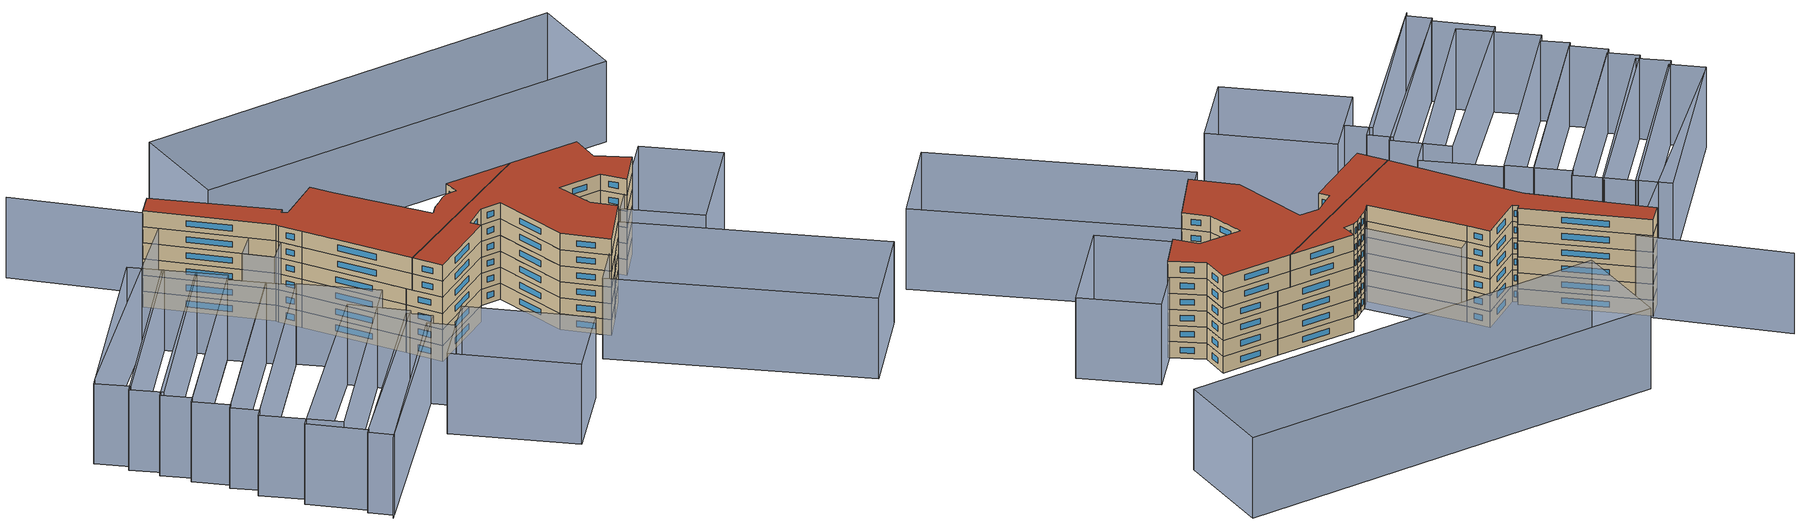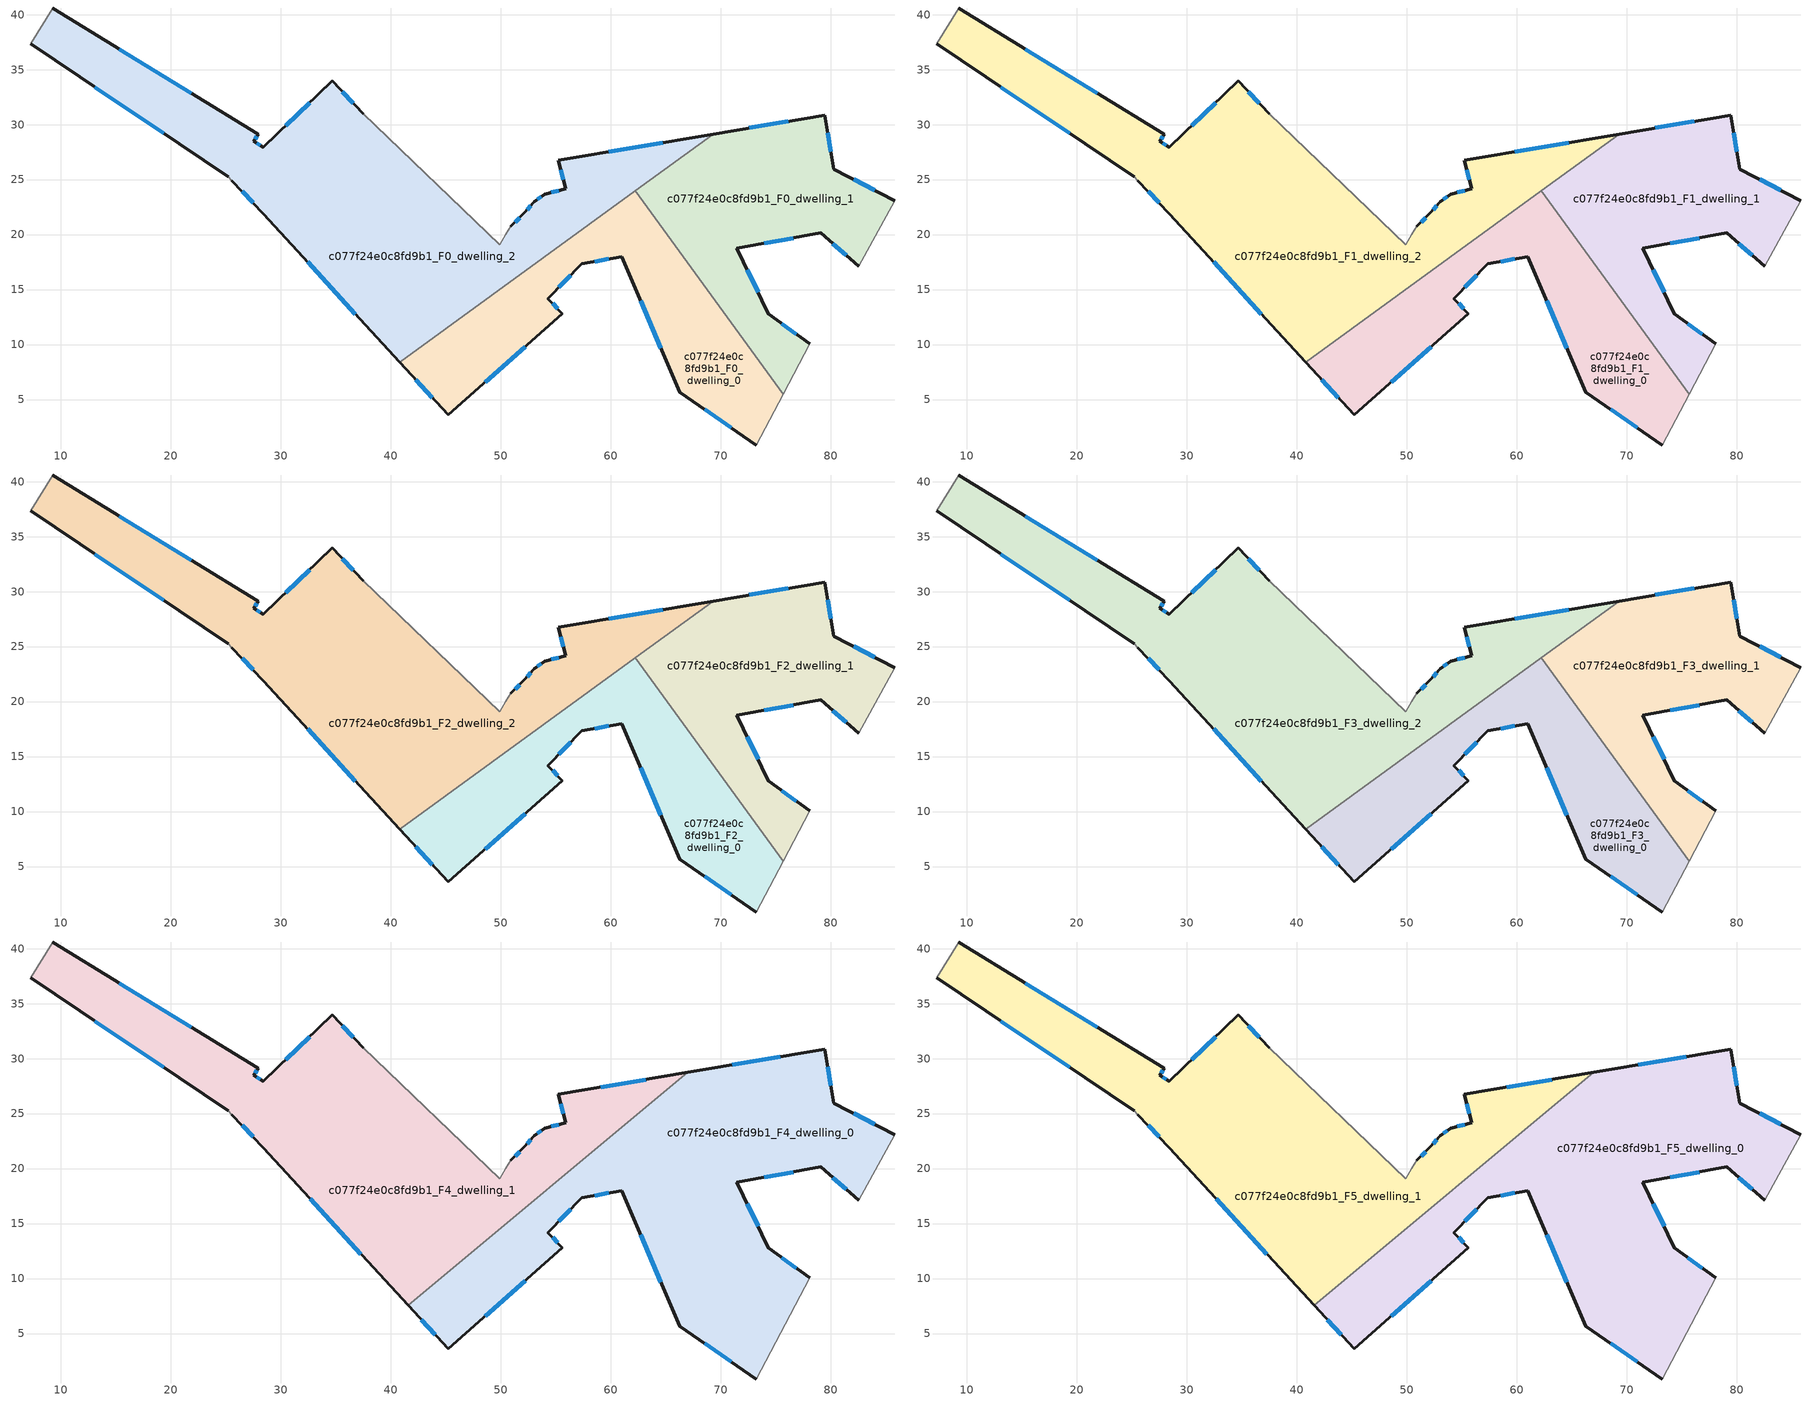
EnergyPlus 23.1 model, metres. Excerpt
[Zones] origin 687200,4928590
c077f24e0c8fd9b1_F0_dwelling_0
 floor ground (EU_floor_Construction): 62.22,23.96 75.69,5.48 73.26,0.86 66.28,5.65 61.02,17.99 57.35,17.33 54.29,14.18 55.61,12.79 45.22,3.59 40.83,8.37 z0
 wall outside (EU_wall_Construction): 40.83,8.37 45.22,3.59 55.61,12.79 54.29,14.18 57.35,17.33 61.02,17.99 66.28,5.65 73.26,0.86 z0:3
 wall to c077f24e0c8fd9b1_F0_dwelling_1 (EU_wall_Construction): 75.69,5.48 62.22,23.96 z0:3
 wall adiabatic (EU_wall_Construction): 73.26,0.86 75.69,5.48 z0:3
 wall to c077f24e0c8fd9b1_F0_dwelling_2 (EU_wall_Construction): 62.22,23.96 40.83,8.37 z0:3
 window (EU_Window_Construction): 48.6,6.59 52.23,9.8 / 42.26,6.82 43.79,5.15 / 68.55,4.1 70.99,2.42 / 62.73,13.98 64.57,9.67 / 58.54,17.55 59.83,17.78 / 55.29,15.21 56.35,16.31 / 55.18,13.25 54.72,13.73 z0.98:2.02
c077f24e0c8fd9b1_F0_dwelling_1
 floor ground (EU_floor_Construction): 79.46,30.85 80.29,25.95 85.84,23.08 82.55,17.11 79.09,20.14 71.49,18.74 74.33,12.8 78.11,10.06 75.69,5.48 62.22,23.96 69.31,29.13 z0
 wall outside (EU_wall_Construction): 85.84,23.08 80.29,25.95 79.46,30.85 69.31,29.13 / 78.11,10.06 74.33,12.8 71.49,18.74 79.09,20.14 82.55,17.11 z0:3
 wall adiabatic (EU_wall_Construction): 82.55,17.11 85.84,23.08 / 75.69,5.48 78.11,10.06 z0:3
 wall to c077f24e0c8fd9b1_F0_dwelling_2 (EU_wall_Construction): 69.31,29.13 62.22,23.96 z0:3
 window (EU_Window_Construction): 84.04,24.02 82.09,25.02 / 80.22,19.16 81.42,18.1 / 73.96,19.2 76.62,19.69 / 73.41,14.73 72.41,16.81 / 76.88,10.95 75.56,11.91 / 76.16,30.29 72.61,29.69 / 80.02,27.55 79.73,29.26 z0.98:2.02
c077f24e0c8fd9b1_F0_dwelling_2
 floor ground (EU_floor_Construction): 69.31,29.13 40.83,8.37 28.4,21.91 25.56,24.91 25.22,25.26 7.26,37.34 9.26,40.6 27.93,29.13 27.53,28.47 28.41,27.93 34.7,33.97 37.49,30.97 49.93,19.09 50.46,20.05 50.93,20.75 52.1,21.93 53.03,22.98 53.99,23.67 55.91,24.16 55.25,26.75 z0
 wall outside (EU_wall_Construction): 37.49,30.97 34.7,33.97 28.41,27.93 27.53,28.47 27.93,29.13 9.26,40.6 / 69.31,29.13 55.25,26.75 55.91,24.16 53.99,23.67 53.03,22.98 52.1,21.93 50.93,20.75 / 25.56,24.91 28.4,21.91 40.83,8.37 / 7.26,37.34 25.22,25.26 z0:3
 wall adiabatic (EU_wall_Construction): 9.26,40.6 7.26,37.34 / 50.93,20.75 50.46,20.05 49.93,19.09 37.49,30.97 / 25.22,25.26 25.56,24.91 z0:3
 window (EU_Window_Construction): 21.86,32.86 15.33,36.87 / 27.66,28.69 27.8,28.92 / 28.12,28.11 27.82,28.3 / 32.66,32.01 30.46,29.9 / 36.58,31.95 35.61,33 / 51.72,21.55 51.31,21.14 / 52.73,22.64 52.4,22.28 / 53.68,23.45 53.34,23.21 / 55.29,24 54.61,23.83 / 55.46,25.91 55.7,25.01 / 64.74,28.36 59.82,27.53 / 32.44,17.51 36.79,12.78 / 26.48,23.94 27.48,22.89 / 13.1,33.42 19.38,29.19 z0.98:2.02
c077f24e0c8fd9b1_F1_dwelling_0
 floor to c077f24e0c8fd9b1_F0_dwelling_0 (EU_floor_Construction): 62.22,23.96 75.69,5.48 73.26,0.86 66.28,5.65 61.02,17.99 57.35,17.33 54.29,14.18 55.61,12.79 45.22,3.59 40.83,8.37 z3
 wall outside (EU_wall_Construction): 40.83,8.37 45.22,3.59 55.61,12.79 54.29,14.18 57.35,17.33 61.02,17.99 66.28,5.65 73.26,0.86 z3:6
 wall to c077f24e0c8fd9b1_F1_dwelling_1 (EU_wall_Construction): 75.69,5.48 62.22,23.96 z3:6
 wall adiabatic (EU_wall_Construction): 73.26,0.86 75.69,5.48 z3:6
 wall to c077f24e0c8fd9b1_F1_dwelling_2 (EU_wall_Construction): 62.22,23.96 40.83,8.37 z3:6
 window (EU_Window_Construction): 48.6,6.59 52.23,9.8 / 42.26,6.82 43.79,5.15 / 68.55,4.1 70.99,2.42 / 62.73,13.98 64.57,9.67 / 58.54,17.55 59.83,17.78 / 55.29,15.21 56.35,16.31 / 55.18,13.25 54.72,13.73 z3.98:5.02
c077f24e0c8fd9b1_F1_dwelling_1
 floor to c077f24e0c8fd9b1_F0_dwelling_1 (EU_floor_Construction): 79.46,30.85 80.29,25.95 85.84,23.08 82.55,17.11 79.09,20.14 71.49,18.74 74.33,12.8 78.11,10.06 75.69,5.48 62.22,23.96 69.31,29.13 z3
 wall outside (EU_wall_Construction): 85.84,23.08 80.29,25.95 79.46,30.85 69.31,29.13 / 78.11,10.06 74.33,12.8 71.49,18.74 79.09,20.14 82.55,17.11 z3:6
 wall adiabatic (EU_wall_Construction): 82.55,17.11 85.84,23.08 / 75.69,5.48 78.11,10.06 z3:6
 wall to c077f24e0c8fd9b1_F1_dwelling_2 (EU_wall_Construction): 69.31,29.13 62.22,23.96 z3:6
 window (EU_Window_Construction): 84.04,24.02 82.09,25.02 / 80.22,19.16 81.42,18.1 / 73.96,19.2 76.62,19.69 / 73.41,14.73 72.41,16.81 / 76.88,10.95 75.56,11.91 / 76.16,30.29 72.61,29.69 / 80.02,27.55 79.73,29.26 z3.98:5.02
c077f24e0c8fd9b1_F1_dwelling_2
 floor to c077f24e0c8fd9b1_F0_dwelling_2 (EU_floor_Construction): 69.31,29.13 40.83,8.37 28.4,21.91 25.56,24.91 25.22,25.26 7.26,37.34 9.26,40.6 27.93,29.13 27.53,28.47 28.41,27.93 34.7,33.97 37.49,30.97 49.93,19.09 50.46,20.05 50.93,20.75 52.1,21.93 53.03,22.98 53.99,23.67 55.91,24.16 55.25,26.75 z3
 wall outside (EU_wall_Construction): 37.49,30.97 34.7,33.97 28.41,27.93 27.53,28.47 27.93,29.13 9.26,40.6 / 69.31,29.13 55.25,26.75 55.91,24.16 53.99,23.67 53.03,22.98 52.1,21.93 50.93,20.75 / 25.56,24.91 28.4,21.91 40.83,8.37 / 7.26,37.34 25.22,25.26 z3:6
 wall adiabatic (EU_wall_Construction): 9.26,40.6 7.26,37.34 / 50.93,20.75 50.46,20.05 49.93,19.09 37.49,30.97 / 25.22,25.26 25.56,24.91 z3:6
 window (EU_Window_Construction): 21.86,32.86 15.33,36.87 / 27.66,28.69 27.8,28.92 / 28.12,28.11 27.82,28.3 / 32.66,32.01 30.46,29.9 / 36.58,31.95 35.61,33 / 51.72,21.55 51.31,21.14 / 52.73,22.64 52.4,22.28 / 53.68,23.45 53.34,23.21 / 55.29,24 54.61,23.83 / 55.46,25.91 55.7,25.01 / 64.74,28.36 59.82,27.53 / 32.44,17.51 36.79,12.78 / 26.48,23.94 27.48,22.89 / 13.1,33.42 19.38,29.19 z3.98:5.02
c077f24e0c8fd9b1_F2_dwelling_0
 floor to c077f24e0c8fd9b1_F1_dwelling_0 (EU_floor_Construction): 62.22,23.96 75.69,5.48 73.26,0.86 66.28,5.65 61.02,17.99 57.35,17.33 54.29,14.18 55.61,12.79 45.22,3.59 40.83,8.37 z6
 wall outside (EU_wall_Construction): 40.83,8.37 45.22,3.59 55.61,12.79 54.29,14.18 57.35,17.33 61.02,17.99 66.28,5.65 73.26,0.86 z6:9
 wall to c077f24e0c8fd9b1_F2_dwelling_1 (EU_wall_Construction): 75.69,5.48 62.22,23.96 z6:9
 wall adiabatic (EU_wall_Construction): 73.26,0.86 75.69,5.48 z6:9
 wall to c077f24e0c8fd9b1_F2_dwelling_2 (EU_wall_Construction): 62.22,23.96 40.83,8.37 z6:9
 window (EU_Window_Construction): 48.6,6.59 52.23,9.8 / 42.26,6.82 43.79,5.15 / 68.55,4.1 70.99,2.42 / 62.73,13.98 64.57,9.67 / 58.54,17.55 59.83,17.78 / 55.29,15.21 56.35,16.31 / 55.18,13.25 54.72,13.73 z6.98:8.02
c077f24e0c8fd9b1_F2_dwelling_1
 floor to c077f24e0c8fd9b1_F1_dwelling_1 (EU_floor_Construction): 79.46,30.85 80.29,25.95 85.84,23.08 82.55,17.11 79.09,20.14 71.49,18.74 74.33,12.8 78.11,10.06 75.69,5.48 62.22,23.96 69.31,29.13 z6
 wall outside (EU_wall_Construction): 85.84,23.08 80.29,25.95 79.46,30.85 69.31,29.13 / 78.11,10.06 74.33,12.8 71.49,18.74 79.09,20.14 82.55,17.11 z6:9
 wall adiabatic (EU_wall_Construction): 82.55,17.11 85.84,23.08 / 75.69,5.48 78.11,10.06 z6:9
 wall to c077f24e0c8fd9b1_F2_dwelling_2 (EU_wall_Construction): 69.31,29.13 62.22,23.96 z6:9
 window (EU_Window_Construction): 84.04,24.02 82.09,25.02 / 80.22,19.16 81.42,18.1 / 73.96,19.2 76.62,19.69 / 73.41,14.73 72.41,16.81 / 76.88,10.95 75.56,11.91 / 76.16,30.29 72.61,29.69 / 80.02,27.55 79.73,29.26 z6.98:8.02
c077f24e0c8fd9b1_F2_dwelling_2
 floor to c077f24e0c8fd9b1_F1_dwelling_2 (EU_floor_Construction): 69.31,29.13 40.83,8.37 28.4,21.91 25.56,24.91 25.22,25.26 7.26,37.34 9.26,40.6 27.93,29.13 27.53,28.47 28.41,27.93 34.7,33.97 37.49,30.97 49.93,19.09 50.46,20.05 50.93,20.75 52.1,21.93 53.03,22.98 53.99,23.67 55.91,24.16 55.25,26.75 z6
 wall outside (EU_wall_Construction): 37.49,30.97 34.7,33.97 28.41,27.93 27.53,28.47 27.93,29.13 9.26,40.6 / 69.31,29.13 55.25,26.75 55.91,24.16 53.99,23.67 53.03,22.98 52.1,21.93 50.93,20.75 / 25.56,24.91 28.4,21.91 40.83,8.37 / 7.26,37.34 25.22,25.26 z6:9
 wall adiabatic (EU_wall_Construction): 9.26,40.6 7.26,37.34 / 50.93,20.75 50.46,20.05 49.93,19.09 37.49,30.97 / 25.22,25.26 25.56,24.91 z6:9
 window (EU_Window_Construction): 21.86,32.86 15.33,36.87 / 27.66,28.69 27.8,28.92 / 28.12,28.11 27.82,28.3 / 32.66,32.01 30.46,29.9 / 36.58,31.95 35.61,33 / 51.72,21.55 51.31,21.14 / 52.73,22.64 52.4,22.28 / 53.68,23.45 53.34,23.21 / 55.29,24 54.61,23.83 / 55.46,25.91 55.7,25.01 / 64.74,28.36 59.82,27.53 / 32.44,17.51 36.79,12.78 / 26.48,23.94 27.48,22.89 / 13.1,33.42 19.38,29.19 z6.98:8.02
c077f24e0c8fd9b1_F3_dwelling_0
 floor to c077f24e0c8fd9b1_F2_dwelling_0 (EU_floor_Construction): 62.22,23.96 75.69,5.48 73.26,0.86 66.28,5.65 61.02,17.99 57.35,17.33 54.29,14.18 55.61,12.79 45.22,3.59 40.83,8.37 z9
 wall outside (EU_wall_Construction): 40.83,8.37 45.22,3.59 55.61,12.79 54.29,14.18 57.35,17.33 61.02,17.99 66.28,5.65 73.26,0.86 z9:12
 wall to c077f24e0c8fd9b1_F3_dwelling_1 (EU_wall_Construction): 75.69,5.48 62.22,23.96 z9:12
 wall adiabatic (EU_wall_Construction): 73.26,0.86 75.69,5.48 z9:12
 wall to c077f24e0c8fd9b1_F3_dwelling_2 (EU_wall_Construction): 62.22,23.96 40.83,8.37 z9:12
 window (EU_Window_Construction): 48.6,6.59 52.23,9.8 / 42.26,6.82 43.79,5.15 / 68.55,4.1 70.99,2.42 / 62.73,13.98 64.57,9.67 / 58.54,17.55 59.83,17.78 / 55.29,15.21 56.35,16.31 / 55.18,13.25 54.72,13.73 z9.98:11.02
c077f24e0c8fd9b1_F3_dwelling_1
 floor to c077f24e0c8fd9b1_F2_dwelling_1 (EU_floor_Construction): 79.46,30.85 80.29,25.95 85.84,23.08 82.55,17.11 79.09,20.14 71.49,18.74 74.33,12.8 78.11,10.06 75.69,5.48 62.22,23.96 69.31,29.13 z9
 wall outside (EU_wall_Construction): 85.84,23.08 80.29,25.95 79.46,30.85 69.31,29.13 / 78.11,10.06 74.33,12.8 71.49,18.74 79.09,20.14 82.55,17.11 z9:12
 wall adiabatic (EU_wall_Construction): 82.55,17.11 85.84,23.08 / 75.69,5.48 78.11,10.06 z9:12
 wall to c077f24e0c8fd9b1_F3_dwelling_2 (EU_wall_Construction): 69.31,29.13 62.22,23.96 z9:12
 window (EU_Window_Construction): 84.04,24.02 82.09,25.02 / 80.22,19.16 81.42,18.1 / 73.96,19.2 76.62,19.69 / 73.41,14.73 72.41,16.81 / 76.88,10.95 75.56,11.91 / 76.16,30.29 72.61,29.69 / 80.02,27.55 79.73,29.26 z9.98:11.02
c077f24e0c8fd9b1_F3_dwelling_2
 floor to c077f24e0c8fd9b1_F2_dwelling_2 (EU_floor_Construction): 69.31,29.13 40.83,8.37 28.4,21.91 25.56,24.91 25.22,25.26 7.26,37.34 9.26,40.6 27.93,29.13 27.53,28.47 28.41,27.93 34.7,33.97 37.49,30.97 49.93,19.09 50.46,20.05 50.93,20.75 52.1,21.93 53.03,22.98 53.99,23.67 55.91,24.16 55.25,26.75 z9
 wall outside (EU_wall_Construction): 37.49,30.97 34.7,33.97 28.41,27.93 27.53,28.47 27.93,29.13 9.26,40.6 / 69.31,29.13 55.25,26.75 55.91,24.16 53.99,23.67 53.03,22.98 52.1,21.93 50.93,20.75 / 25.56,24.91 28.4,21.91 40.83,8.37 / 7.26,37.34 25.22,25.26 z9:12
 wall adiabatic (EU_wall_Construction): 9.26,40.6 7.26,37.34 / 50.93,20.75 50.46,20.05 49.93,19.09 37.49,30.97 / 25.22,25.26 25.56,24.91 z9:12
 window (EU_Window_Construction): 21.86,32.86 15.33,36.87 / 27.66,28.69 27.8,28.92 / 28.12,28.11 27.82,28.3 / 32.66,32.01 30.46,29.9 / 36.58,31.95 35.61,33 / 51.72,21.55 51.31,21.14 / 52.73,22.64 52.4,22.28 / 53.68,23.45 53.34,23.21 / 55.29,24 54.61,23.83 / 55.46,25.91 55.7,25.01 / 64.74,28.36 59.82,27.53 / 32.44,17.51 36.79,12.78 / 26.48,23.94 27.48,22.89 / 13.1,33.42 19.38,29.19 z9.98:11.02
c077f24e0c8fd9b1_F4_dwelling_0
 floor to c077f24e0c8fd9b1_F3_dwelling_0 (EU_floor_Construction): 62.22,23.96 75.69,5.48 73.26,0.86 66.28,5.65 61.02,17.99 57.35,17.33 54.29,14.18 55.61,12.79 45.22,3.59 41.58,7.56 54.66,18.45 z12
 floor to c077f24e0c8fd9b1_F3_dwelling_1 (EU_floor_Construction): 79.46,30.85 80.29,25.95 85.84,23.08 82.55,17.11 79.09,20.14 71.49,18.74 74.33,12.8 78.11,10.06 75.69,5.48 62.22,23.96 69.31,29.13 z12
 floor to c077f24e0c8fd9b1_F3_dwelling_2 (EU_floor_Construction): 69.31,29.13 54.67,18.46 67.02,28.75 z12
 wall outside (EU_wall_Construction): 41.58,7.56 45.22,3.59 55.61,12.79 54.29,14.18 57.35,17.33 61.02,17.99 66.28,5.65 73.26,0.86 / 85.84,23.08 80.29,25.95 79.46,30.85 67.02,28.75 / 78.11,10.06 74.33,12.8 71.49,18.74 79.09,20.14 82.55,17.11 z12:15
 wall to c077f24e0c8fd9b1_F4_dwelling_1 (EU_wall_Construction): 67.02,28.75 41.58,7.56 z12:15
 wall adiabatic (EU_wall_Construction): 82.55,17.11 85.84,23.08 / 73.26,0.86 78.11,10.06 z12:15
 window (EU_Window_Construction): 48.6,6.59 52.23,9.8 / 42.76,6.27 44.04,4.88 / 75.41,30.17 71.07,29.43 / 80.02,27.55 79.73,29.26 / 84.04,24.02 82.09,25.02 / 80.22,19.16 81.42,18.1 / 73.96,19.2 76.62,19.69 / 73.41,14.73 72.41,16.81 / 76.88,10.95 75.56,11.91 / 68.55,4.1 70.99,2.42 / 62.73,13.98 64.57,9.67 / 58.54,17.55 59.83,17.78 / 55.29,15.21 56.35,16.31 / 55.18,13.25 54.72,13.73 z12.98:14.02
c077f24e0c8fd9b1_F4_dwelling_1
 floor to c077f24e0c8fd9b1_F3_dwelling_2 (EU_floor_Construction): 67.02,28.75 54.67,18.46 40.83,8.37 28.4,21.91 25.56,24.91 25.22,25.26 7.26,37.34 9.26,40.6 27.93,29.13 27.53,28.47 28.41,27.93 34.7,33.97 37.49,30.97 49.93,19.09 50.46,20.05 50.93,20.75 52.1,21.93 53.03,22.98 53.99,23.67 55.91,24.16 55.25,26.75 z12
 floor to c077f24e0c8fd9b1_F3_dwelling_0 (EU_floor_Construction): 54.66,18.45 41.58,7.56 40.83,8.37 z12
 wall outside (EU_wall_Construction): 37.49,30.97 34.7,33.97 28.41,27.93 27.53,28.47 27.93,29.13 9.26,40.6 / 67.02,28.75 55.25,26.75 55.91,24.16 53.99,23.67 53.03,22.98 52.1,21.93 50.93,20.75 / 25.56,24.91 28.4,21.91 41.58,7.56 / 7.26,37.34 25.22,25.26 z12:15
 wall adiabatic (EU_wall_Construction): 9.26,40.6 7.26,37.34 / 50.93,20.75 50.46,20.05 49.93,19.09 37.49,30.97 / 25.22,25.26 25.56,24.91 z12:15
 window (EU_Window_Construction): 21.86,32.86 15.33,36.87 / 27.66,28.69 27.8,28.92 / 28.12,28.11 27.82,28.3 / 32.66,32.01 30.46,29.9 / 36.58,31.95 35.61,33 / 51.72,21.55 51.31,21.14 / 52.73,22.64 52.4,22.28 / 53.68,23.45 53.34,23.21 / 55.29,24 54.61,23.83 / 55.46,25.91 55.7,25.01 / 63.19,28.1 59.08,27.4 / 32.69,17.25 37.29,12.23 / 26.48,23.94 27.48,22.89 / 13.1,33.42 19.38,29.19 z12.98:14.02
c077f24e0c8fd9b1_F5_dwelling_0
 floor to c077f24e0c8fd9b1_F4_dwelling_0 (EU_floor_Construction): 79.46,30.85 80.29,25.95 85.84,23.08 82.55,17.11 79.09,20.14 71.49,18.74 74.33,12.8 78.11,10.06 73.26,0.86 66.28,5.65 61.02,17.99 57.35,17.33 54.29,14.18 55.61,12.79 45.22,3.59 41.58,7.56 67.02,28.75 z15
 wall outside (EU_wall_Construction): 41.58,7.56 45.22,3.59 55.61,12.79 54.29,14.18 57.35,17.33 61.02,17.99 66.28,5.65 73.26,0.86 / 85.84,23.08 80.29,25.95 79.46,30.85 67.02,28.75 / 78.11,10.06 74.33,12.8 71.49,18.74 79.09,20.14 82.55,17.11 z15:18
 wall to c077f24e0c8fd9b1_F5_dwelling_1 (EU_wall_Construction): 67.02,28.75 41.58,7.56 z15:18
 wall adiabatic (EU_wall_Construction): 82.55,17.11 85.84,23.08 / 73.26,0.86 78.11,10.06 z15:18
 window (EU_Window_Construction): 48.6,6.59 52.23,9.8 / 42.76,6.27 44.04,4.88 / 75.41,30.17 71.07,29.43 / 80.02,27.55 79.73,29.26 / 84.04,24.02 82.09,25.02 / 80.22,19.16 81.42,18.1 / 73.96,19.2 76.62,19.69 / 73.41,14.73 72.41,16.81 / 76.88,10.95 75.56,11.91 / 68.55,4.1 70.99,2.42 / 62.73,13.98 64.57,9.67 / 58.54,17.55 59.83,17.78 / 55.29,15.21 56.35,16.31 / 55.18,13.25 54.72,13.73 z15.98:17.02
 roof outside (EU_roof_Construction): 78.11,10.06 74.33,12.8 71.49,18.74 79.09,20.14 82.55,17.11 85.84,23.08 80.29,25.95 79.46,30.85 67.02,28.75 41.58,7.56 45.22,3.59 55.61,12.79 54.29,14.18 57.35,17.33 61.02,17.99 66.28,5.65 73.26,0.86 z18
c077f24e0c8fd9b1_F5_dwelling_1
 floor to c077f24e0c8fd9b1_F4_dwelling_1 (EU_floor_Construction): 67.02,28.75 41.58,7.56 28.4,21.91 25.56,24.91 25.22,25.26 7.26,37.34 9.26,40.6 27.93,29.13 27.53,28.47 28.41,27.93 34.7,33.97 37.49,30.97 49.93,19.09 50.46,20.05 50.93,20.75 52.1,21.93 53.03,22.98 53.99,23.67 55.91,24.16 55.25,26.75 z15
 wall outside (EU_wall_Construction): 37.49,30.97 34.7,33.97 28.41,27.93 27.53,28.47 27.93,29.13 9.26,40.6 / 67.02,28.75 55.25,26.75 55.91,24.16 53.99,23.67 53.03,22.98 52.1,21.93 50.93,20.75 / 25.56,24.91 28.4,21.91 41.58,7.56 / 7.26,37.34 25.22,25.26 z15:18
 wall adiabatic (EU_wall_Construction): 9.26,40.6 7.26,37.34 / 50.93,20.75 50.46,20.05 49.93,19.09 37.49,30.97 / 25.22,25.26 25.56,24.91 z15:18
 window (EU_Window_Construction): 21.86,32.86 15.33,36.87 / 27.66,28.69 27.8,28.92 / 28.12,28.11 27.82,28.3 / 32.66,32.01 30.46,29.9 / 36.58,31.95 35.61,33 / 51.72,21.55 51.31,21.14 / 52.73,22.64 52.4,22.28 / 53.68,23.45 53.34,23.21 / 55.29,24 54.61,23.83 / 55.46,25.91 55.7,25.01 / 63.19,28.1 59.08,27.4 / 32.69,17.25 37.29,12.23 / 26.48,23.94 27.48,22.89 / 13.1,33.42 19.38,29.19 z15.98:17.02
 roof outside (EU_roof_Construction): 55.91,24.16 53.99,23.67 53.03,22.98 52.1,21.93 50.93,20.75 50.46,20.05 49.93,19.09 37.49,30.97 34.7,33.97 28.41,27.93 27.53,28.47 27.93,29.13 9.26,40.6 7.26,37.34 25.22,25.26 25.56,24.91 28.4,21.91 41.58,7.56 67.02,28.75 55.25,26.75 z18
shading: 19.66,-38.14 38.02,-7.32 / 38.02,-7.32 42.06,-9.73 / -9.54,54.03 11.78,39.36 / 11.78,39.36 -17.74,-3.52 / 39.76,-5.64 20.13,-37.34 / 20.13,-37.34 16.47,-35.08 / 16.47,-35.08 36.1,-3.38 / 36.1,-3.38 39.76,-5.64 / 37.1,-2.83 16.87,-34.43 / 16.87,-34.43 8.13,-28.84 / 8.13,-28.84 28.36,2.77 / 28.36,2.77 37.1,-2.83 / 2.32,-23.55 23.29,11.74 / 23.29,11.74 35.22,4.65 / 35.22,4.65 14.25,-30.64 / 14.25,-30.64 2.32,-23.55 / 23.06,11.35 3.13,-22.18 / 3.13,-22.18 -1.05,-19.7 / -1.05,-19.7 18.88,13.83 / 18.88,13.83 23.06,11.35 / 18.99,13.87 -0.56,-18.88 / -0.56,-18.88 -6.03,-15.62 / -6.03,-15.62 13.52,17.13 / 13.52,17.13 18.99,13.87 / 14.18,18.24 -5.38,-14.59 / -5.38,-14.59 -9.92,-11.88 / -9.92,-11.88 9.64,20.94 / 9.64,20.94 14.18,18.24 / 9.91,20.95 -8.96,-11.38 / -8.96,-11.38 -13.86,-8.52 / -13.86,-8.52 5.01,23.81 / 5.01,23.81 9.91,20.95 / 5.36,23.62 -13.12,-7.65 / -13.12,-7.65 -18.35,-4.56 / -18.35,-4.56 0.12,26.72 / 0.12,26.72 5.36,23.62 / 21.57,27.71 25.97,24.76 / 25.97,24.76 23.2,20.63 / 23.2,20.63 18.8,23.59 / 18.8,23.59 21.57,27.71 / 56.08,-28.44 37.51,-17.25 / 37.51,-17.25 45.1,-4.68 / 45.1,-4.68 63.66,-15.87 / 63.66,-15.87 56.08,-28.44 / 78.11,10.06 116.55,-12.29 / 116.55,-12.29 107.71,-27.48 / 107.71,-27.48 69.27,-5.13 / 69.27,-5.13 78.11,10.06 / 101.84,23.39 91.89,6.66 / 91.89,6.66 79.98,13.75 / 79.98,13.75 89.93,30.48 / 89.93,30.48 101.84,23.39 / 49.93,19.09 37.49,30.97 / 37.49,30.97 38.99,32.54 / 38.99,32.54 51.43,20.66 / 51.43,20.66 49.93,19.09 / 95.1,56.82 21.15,43.82 / 21.15,43.82 18.11,61.15 / 18.11,61.15 92.06,74.14 / 92.06,74.14 95.1,56.82 z0:15
[Building]
EU S2 Campaign: North Axis=0; Terrain=City; Solar Distribution=FullExterior
[Site:Location]
Bologna: Latitude=44.5; Longitude=11.25; Time Zone=1; Elevation=37
[SizingPeriod:WeatherFileDays]
AnnualSizingPeriod: Begin Month=1; Begin Day of Month=1; End Month=12; End Day of Month=31; Day of Week for Start Day=Monday; Use Weather File Daylight Saving Period=No; Use Weather File Rain and Snow Indicators=No
[MATERIAL]
EU_InternalMass_Material: Roughness=MediumRough; Thickness=0.1; Conductivity=1; Density=1800; Specific Heat=900; Thermal Absorptance=0.9; Solar Absorptance=0.7; Visible Absorptance=0.7
[MATERIAL:NOMASS] Roughness=MediumRough; Thermal Absorptance=0.9; Solar Absorptance=0.7; Visible Absorptance=0.7
Name | Thermal Resistance
EU_wall_NoMass | 0.905828
EU_roof_NoMass | 0.37593
EU_floor_NoMass | 0.67114
[WINDOWMATERIAL:SIMPLEGLAZINGSYSTEM]
EU_Window_SimpleGlazing: UFactor=4.52486; Solar Heat Gain Coefficient=0.85; Visible Transmittance=0.85
[CONSTRUCTION]
EU_wall_Construction: EU_wall_NoMass
EU_roof_Construction: EU_roof_NoMass
EU_floor_Construction: EU_floor_NoMass
EU_InternalMass_Construction: EU_InternalMass_Material
EU_Window_Construction: EU_Window_SimpleGlazing
[ZONE] Type=1; Multiplier=1; Ceiling Height=autocalculate; Floor Area=autocalculate; Part of Total Floor Area=Yes
Name | Volume
c077f24e0c8fd9b1_F0_dwelling_0; c077f24e0c8fd9b1_F1_dwelling_0; c077f24e0c8fd9b1_F2_dwelling_0; c077f24e0c8fd9b1_F3_dwelling_0 | 734.54
c077f24e0c8fd9b1_F4_dwelling_0; c077f24e0c8fd9b1_F5_dwelling_0; c077f24e0c8fd9b1_F0_dwelling_2; c077f24e0c8fd9b1_F1_dwelling_2; c077f24e0c8fd9b1_F2_dwelling_2; c077f24e0c8fd9b1_F3_dwelling_2 | 1469.06
c077f24e0c8fd9b1_F0_dwelling_1; c077f24e0c8fd9b1_F1_dwelling_1; c077f24e0c8fd9b1_F2_dwelling_1; c077f24e0c8fd9b1_F3_dwelling_1 | 734.531
c077f24e0c8fd9b1_F4_dwelling_1; c077f24e0c8fd9b1_F5_dwelling_1 | 1469.05
[INTERNALMASS] Construction=EU_InternalMass_Construction
Name | Zone or ZoneList | Surface Area
c077f24e0c8fd9b1_F0_dwelling_0_EU_InternalMass | c077f24e0c8fd9b1_F0_dwelling_0 | 244.847
c077f24e0c8fd9b1_F0_dwelling_1_EU_InternalMass | c077f24e0c8fd9b1_F0_dwelling_1 | 244.844
c077f24e0c8fd9b1_F0_dwelling_2_EU_InternalMass | c077f24e0c8fd9b1_F0_dwelling_2 | 489.688
c077f24e0c8fd9b1_F1_dwelling_0_EU_InternalMass | c077f24e0c8fd9b1_F1_dwelling_0 | 244.847
c077f24e0c8fd9b1_F1_dwelling_1_EU_InternalMass | c077f24e0c8fd9b1_F1_dwelling_1 | 244.844
c077f24e0c8fd9b1_F1_dwelling_2_EU_InternalMass | c077f24e0c8fd9b1_F1_dwelling_2 | 489.688
c077f24e0c8fd9b1_F2_dwelling_0_EU_InternalMass | c077f24e0c8fd9b1_F2_dwelling_0 | 244.847
c077f24e0c8fd9b1_F2_dwelling_1_EU_InternalMass | c077f24e0c8fd9b1_F2_dwelling_1 | 244.844
c077f24e0c8fd9b1_F2_dwelling_2_EU_InternalMass | c077f24e0c8fd9b1_F2_dwelling_2 | 489.688
c077f24e0c8fd9b1_F3_dwelling_0_EU_InternalMass | c077f24e0c8fd9b1_F3_dwelling_0 | 244.847
c077f24e0c8fd9b1_F3_dwelling_1_EU_InternalMass | c077f24e0c8fd9b1_F3_dwelling_1 | 244.844
c077f24e0c8fd9b1_F3_dwelling_2_EU_InternalMass | c077f24e0c8fd9b1_F3_dwelling_2 | 489.688
c077f24e0c8fd9b1_F4_dwelling_0_EU_InternalMass | c077f24e0c8fd9b1_F4_dwelling_0 | 489.688
c077f24e0c8fd9b1_F4_dwelling_1_EU_InternalMass | c077f24e0c8fd9b1_F4_dwelling_1 | 489.682
c077f24e0c8fd9b1_F5_dwelling_0_EU_InternalMass | c077f24e0c8fd9b1_F5_dwelling_0 | 489.688
c077f24e0c8fd9b1_F5_dwelling_1_EU_InternalMass | c077f24e0c8fd9b1_F5_dwelling_1 | 489.682
[OTHEREQUIPMENT] Fuel Type=Electricity; Design Level Calculation Method=Watts/Area; Power per Zone Floor Area=1; Fraction Latent=0; Fraction Radiant=0; Fraction Lost=0; Carbon Dioxide Generation Rate=0; EndUse Subcategory=EU_Step8_InternalGains
Name | Zone or ZoneList or Space or SpaceList | Schedule
EU_Step8_InternalGain_c077f24e0c8fd9b1_F0_dwelling_0_f000 | c077f24e0c8fd9b1_F0_dwelling_0 | EU_Step8_GainSchedule_c077f24e0c8fd9b1_F0_dwelling_0_f000
EU_Step8_InternalGain_c077f24e0c8fd9b1_F0_dwelling_1_f000 | c077f24e0c8fd9b1_F0_dwelling_1 | EU_Step8_GainSchedule_c077f24e0c8fd9b1_F0_dwelling_1_f000
EU_Step8_InternalGain_c077f24e0c8fd9b1_F0_dwelling_2_f000 | c077f24e0c8fd9b1_F0_dwelling_2 | EU_Step8_GainSchedule_c077f24e0c8fd9b1_F0_dwelling_2_f000
EU_Step8_InternalGain_c077f24e0c8fd9b1_F1_dwelling_0_f000 | c077f24e0c8fd9b1_F1_dwelling_0 | EU_Step8_GainSchedule_c077f24e0c8fd9b1_F1_dwelling_0_f000
EU_Step8_InternalGain_c077f24e0c8fd9b1_F1_dwelling_1_f000 | c077f24e0c8fd9b1_F1_dwelling_1 | EU_Step8_GainSchedule_c077f24e0c8fd9b1_F1_dwelling_1_f000
EU_Step8_InternalGain_c077f24e0c8fd9b1_F1_dwelling_2_f000 | c077f24e0c8fd9b1_F1_dwelling_2 | EU_Step8_GainSchedule_c077f24e0c8fd9b1_F1_dwelling_2_f000
EU_Step8_InternalGain_c077f24e0c8fd9b1_F2_dwelling_0_f000 | c077f24e0c8fd9b1_F2_dwelling_0 | EU_Step8_GainSchedule_c077f24e0c8fd9b1_F2_dwelling_0_f000
EU_Step8_InternalGain_c077f24e0c8fd9b1_F2_dwelling_1_f000 | c077f24e0c8fd9b1_F2_dwelling_1 | EU_Step8_GainSchedule_c077f24e0c8fd9b1_F2_dwelling_1_f000
EU_Step8_InternalGain_c077f24e0c8fd9b1_F2_dwelling_2_f000 | c077f24e0c8fd9b1_F2_dwelling_2 | EU_Step8_GainSchedule_c077f24e0c8fd9b1_F2_dwelling_2_f000
EU_Step8_InternalGain_c077f24e0c8fd9b1_F3_dwelling_0_f000 | c077f24e0c8fd9b1_F3_dwelling_0 | EU_Step8_GainSchedule_c077f24e0c8fd9b1_F3_dwelling_0_f000
EU_Step8_InternalGain_c077f24e0c8fd9b1_F3_dwelling_1_f000 | c077f24e0c8fd9b1_F3_dwelling_1 | EU_Step8_GainSchedule_c077f24e0c8fd9b1_F3_dwelling_1_f000
EU_Step8_InternalGain_c077f24e0c8fd9b1_F3_dwelling_2_f000 | c077f24e0c8fd9b1_F3_dwelling_2 | EU_Step8_GainSchedule_c077f24e0c8fd9b1_F3_dwelling_2_f000
EU_Step8_InternalGain_c077f24e0c8fd9b1_F4_dwelling_0_f000 | c077f24e0c8fd9b1_F4_dwelling_0 | EU_Step8_GainSchedule_c077f24e0c8fd9b1_F4_dwelling_0_f000
EU_Step8_InternalGain_c077f24e0c8fd9b1_F4_dwelling_1_f000 | c077f24e0c8fd9b1_F4_dwelling_1 | EU_Step8_GainSchedule_c077f24e0c8fd9b1_F4_dwelling_1_f000
EU_Step8_InternalGain_c077f24e0c8fd9b1_F5_dwelling_0_f000 | c077f24e0c8fd9b1_F5_dwelling_0 | EU_Step8_GainSchedule_c077f24e0c8fd9b1_F5_dwelling_0_f000
EU_Step8_InternalGain_c077f24e0c8fd9b1_F5_dwelling_1_f000 | c077f24e0c8fd9b1_F5_dwelling_1 | EU_Step8_GainSchedule_c077f24e0c8fd9b1_F5_dwelling_1_f000
[ZONEVENTILATION:DESIGNFLOWRATE] Schedule=EU_AlwaysOn; Design Flow Rate Calculation Method=AirChanges/Hour; Air Changes per Hour=0.73129; Ventilation Type=Natural; Fan Pressure Rise=0; Fan Total Efficiency=1; Constant Term Coefficient=1; Temperature Term Coefficient=0; Velocity Term Coefficient=0; Velocity Squared Term Coefficient=0; Minimum Indoor Temperature=-100; Maximum Indoor Temperature=100; Delta Temperature=-100; Minimum Outdoor Temperature=-100; Maximum Outdoor Temperature=100; Maximum Wind Speed=40
Name | Zone or ZoneList or Space or SpaceList
EU_ConstantAir_c077f24e0c8fd9b1_F0_dwelling_0 | c077f24e0c8fd9b1_F0_dwelling_0
EU_ConstantAir_c077f24e0c8fd9b1_F0_dwelling_1 | c077f24e0c8fd9b1_F0_dwelling_1
EU_ConstantAir_c077f24e0c8fd9b1_F0_dwelling_2 | c077f24e0c8fd9b1_F0_dwelling_2
EU_ConstantAir_c077f24e0c8fd9b1_F1_dwelling_0 | c077f24e0c8fd9b1_F1_dwelling_0
EU_ConstantAir_c077f24e0c8fd9b1_F1_dwelling_1 | c077f24e0c8fd9b1_F1_dwelling_1
EU_ConstantAir_c077f24e0c8fd9b1_F1_dwelling_2 | c077f24e0c8fd9b1_F1_dwelling_2
EU_ConstantAir_c077f24e0c8fd9b1_F2_dwelling_0 | c077f24e0c8fd9b1_F2_dwelling_0
EU_ConstantAir_c077f24e0c8fd9b1_F2_dwelling_1 | c077f24e0c8fd9b1_F2_dwelling_1
EU_ConstantAir_c077f24e0c8fd9b1_F2_dwelling_2 | c077f24e0c8fd9b1_F2_dwelling_2
EU_ConstantAir_c077f24e0c8fd9b1_F3_dwelling_0 | c077f24e0c8fd9b1_F3_dwelling_0
EU_ConstantAir_c077f24e0c8fd9b1_F3_dwelling_1 | c077f24e0c8fd9b1_F3_dwelling_1
EU_ConstantAir_c077f24e0c8fd9b1_F3_dwelling_2 | c077f24e0c8fd9b1_F3_dwelling_2
EU_ConstantAir_c077f24e0c8fd9b1_F4_dwelling_0 | c077f24e0c8fd9b1_F4_dwelling_0
EU_ConstantAir_c077f24e0c8fd9b1_F4_dwelling_1 | c077f24e0c8fd9b1_F4_dwelling_1
EU_ConstantAir_c077f24e0c8fd9b1_F5_dwelling_0 | c077f24e0c8fd9b1_F5_dwelling_0
EU_ConstantAir_c077f24e0c8fd9b1_F5_dwelling_1 | c077f24e0c8fd9b1_F5_dwelling_1
[HVACTEMPLATE:THERMOSTAT] Constant Heating Setpoint=20; Constant Cooling Setpoint=50
EU_HeatOnly_c077f24e0c8fd9b1_F0_dwelling_0; EU_HeatOnly_c077f24e0c8fd9b1_F0_dwelling_1; EU_HeatOnly_c077f24e0c8fd9b1_F0_dwelling_2; EU_HeatOnly_c077f24e0c8fd9b1_F1_dwelling_0; EU_HeatOnly_c077f24e0c8fd9b1_F1_dwelling_1; EU_HeatOnly_c077f24e0c8fd9b1_F1_dwelling_2; EU_HeatOnly_c077f24e0c8fd9b1_F2_dwelling_0; EU_HeatOnly_c077f24e0c8fd9b1_F2_dwelling_1; EU_HeatOnly_c077f24e0c8fd9b1_F2_dwelling_2; EU_HeatOnly_c077f24e0c8fd9b1_F3_dwelling_0; EU_HeatOnly_c077f24e0c8fd9b1_F3_dwelling_1; EU_HeatOnly_c077f24e0c8fd9b1_F3_dwelling_2; EU_HeatOnly_c077f24e0c8fd9b1_F4_dwelling_0; EU_HeatOnly_c077f24e0c8fd9b1_F4_dwelling_1; EU_HeatOnly_c077f24e0c8fd9b1_F5_dwelling_0; EU_HeatOnly_c077f24e0c8fd9b1_F5_dwelling_1
[HVACTEMPLATE:ZONE:IDEALLOADSAIRSYSTEM] System Availability Schedule=EU_AlwaysOn; Maximum Heating Supply Air Temperature=50; Minimum Cooling Supply Air Temperature=13; Maximum Heating Supply Air Humidity Ratio=0.0156; Minimum Cooling Supply Air Humidity Ratio=0.0077; Heating Limit=NoLimit; Cooling Limit=NoLimit; Heating Availability Schedule=EU_AlwaysOn; Cooling Availability Schedule=EU_CoolingOff; Dehumidification Control Type=ConstantSensibleHeatRatio; Cooling Sensible Heat Ratio=0.7; Dehumidification Setpoint=60; Humidification Control Type=None; Humidification Setpoint=30; Outdoor Air Method=None; Outdoor Air Flow Rate per Person=0.00944; Outdoor Air Flow Rate per Zone Floor Area=0; Outdoor Air Flow Rate per Zone=0; Demand Controlled Ventilation Type=None; Outdoor Air Economizer Type=NoEconomizer; Heat Recovery Type=None; Sensible Heat Recovery Effectiveness=0.7; Latent Heat Recovery Effectiveness=0.65
Name | Template Thermostat
c077f24e0c8fd9b1_F0_dwelling_0 | EU_HeatOnly_c077f24e0c8fd9b1_F0_dwelling_0
c077f24e0c8fd9b1_F0_dwelling_1 | EU_HeatOnly_c077f24e0c8fd9b1_F0_dwelling_1
c077f24e0c8fd9b1_F0_dwelling_2 | EU_HeatOnly_c077f24e0c8fd9b1_F0_dwelling_2
c077f24e0c8fd9b1_F1_dwelling_0 | EU_HeatOnly_c077f24e0c8fd9b1_F1_dwelling_0
c077f24e0c8fd9b1_F1_dwelling_1 | EU_HeatOnly_c077f24e0c8fd9b1_F1_dwelling_1
c077f24e0c8fd9b1_F1_dwelling_2 | EU_HeatOnly_c077f24e0c8fd9b1_F1_dwelling_2
c077f24e0c8fd9b1_F2_dwelling_0 | EU_HeatOnly_c077f24e0c8fd9b1_F2_dwelling_0
c077f24e0c8fd9b1_F2_dwelling_1 | EU_HeatOnly_c077f24e0c8fd9b1_F2_dwelling_1
c077f24e0c8fd9b1_F2_dwelling_2 | EU_HeatOnly_c077f24e0c8fd9b1_F2_dwelling_2
c077f24e0c8fd9b1_F3_dwelling_0 | EU_HeatOnly_c077f24e0c8fd9b1_F3_dwelling_0
c077f24e0c8fd9b1_F3_dwelling_1 | EU_HeatOnly_c077f24e0c8fd9b1_F3_dwelling_1
c077f24e0c8fd9b1_F3_dwelling_2 | EU_HeatOnly_c077f24e0c8fd9b1_F3_dwelling_2
c077f24e0c8fd9b1_F4_dwelling_0 | EU_HeatOnly_c077f24e0c8fd9b1_F4_dwelling_0
c077f24e0c8fd9b1_F4_dwelling_1 | EU_HeatOnly_c077f24e0c8fd9b1_F4_dwelling_1
c077f24e0c8fd9b1_F5_dwelling_0 | EU_HeatOnly_c077f24e0c8fd9b1_F5_dwelling_0
c077f24e0c8fd9b1_F5_dwelling_1 | EU_HeatOnly_c077f24e0c8fd9b1_F5_dwelling_1
[SIZING:ZONE] Zone Cooling Design Supply Air Temperature Input Method=SupplyAirTemperature; Zone Cooling Design Supply Air Temperature=13; Zone Heating Design Supply Air Temperature Input Method=SupplyAirTemperature; Zone Heating Design Supply Air Temperature=50; Zone Cooling Design Supply Air Humidity Ratio=0.008; Zone Heating Design Supply Air Humidity Ratio=0.008; Cooling Design Air Flow Method=DesignDay; Cooling Design Air Flow Rate=0; Cooling Minimum Air Flow per Zone Floor Area=0.000762; Cooling Minimum Air Flow=0; Cooling Minimum Air Flow Fraction=0.2; Heating Design Air Flow Method=DesignDay; Heating Design Air Flow Rate=0; Heating Maximum Air Flow per Zone Floor Area=0.002032; Heating Maximum Air Flow=0.141576; Heating Maximum Air Flow Fraction=0.3; Account for Dedicated Outdoor Air System=No; Dedicated Outdoor Air System Control Strategy=NeutralSupplyAir; Dedicated Outdoor Air Low Setpoint Temperature for Design=autosize; Dedicated Outdoor Air High Setpoint Temperature for Design=autosize; Zone Load Sizing Method=Sensible Load Only No Latent Load; Zone Latent Cooling Design Supply Air Humidity Ratio Input Method=HumidityRatioDifference; Zone Cooling Design Supply Air Humidity Ratio Difference=0.005; Zone Latent Heating Design Supply Air Humidity Ratio Input Method=HumidityRatioDifference; Zone Humidification Design Supply Air Humidity Ratio Difference=0.005
c077f24e0c8fd9b1_F0_dwelling_0; c077f24e0c8fd9b1_F0_dwelling_1; c077f24e0c8fd9b1_F0_dwelling_2; c077f24e0c8fd9b1_F1_dwelling_0; c077f24e0c8fd9b1_F1_dwelling_1; c077f24e0c8fd9b1_F1_dwelling_2; c077f24e0c8fd9b1_F2_dwelling_0; c077f24e0c8fd9b1_F2_dwelling_1; c077f24e0c8fd9b1_F2_dwelling_2; c077f24e0c8fd9b1_F3_dwelling_0; c077f24e0c8fd9b1_F3_dwelling_1; c077f24e0c8fd9b1_F3_dwelling_2; c077f24e0c8fd9b1_F4_dwelling_0; c077f24e0c8fd9b1_F4_dwelling_1; c077f24e0c8fd9b1_F5_dwelling_0; c077f24e0c8fd9b1_F5_dwelling_1
[SCHEDULE:CONSTANT]
Name | Hourly Value
EU_AlwaysOn | 1
EU_CoolingOff | 0
[SCHEDULE:FILE] Column Number=1; Rows to Skip at Top=0; Number of Hours of Data=8760; Column Separator=Comma; Interpolate to Timestep=No; Minutes per Item=60; Adjust Schedule for Daylight Savings=Yes
Name | File
EU_Step8_GainSchedule_c077f24e0c8fd9b1_F0_dwelling_0_f000 | ../../schedules/c077f24e0c8fd9b1/c077f24e0c8fd9b1_F0_dwelling_0_f000_gain.csv
EU_Step8_GainSchedule_c077f24e0c8fd9b1_F0_dwelling_1_f000 | ../../schedules/c077f24e0c8fd9b1/c077f24e0c8fd9b1_F0_dwelling_1_f000_gain.csv
EU_Step8_GainSchedule_c077f24e0c8fd9b1_F0_dwelling_2_f000 | ../../schedules/c077f24e0c8fd9b1/c077f24e0c8fd9b1_F0_dwelling_2_f000_gain.csv
EU_Step8_GainSchedule_c077f24e0c8fd9b1_F1_dwelling_0_f000 | ../../schedules/c077f24e0c8fd9b1/c077f24e0c8fd9b1_F1_dwelling_0_f000_gain.csv
EU_Step8_GainSchedule_c077f24e0c8fd9b1_F1_dwelling_1_f000 | ../../schedules/c077f24e0c8fd9b1/c077f24e0c8fd9b1_F1_dwelling_1_f000_gain.csv
EU_Step8_GainSchedule_c077f24e0c8fd9b1_F1_dwelling_2_f000 | ../../schedules/c077f24e0c8fd9b1/c077f24e0c8fd9b1_F1_dwelling_2_f000_gain.csv
EU_Step8_GainSchedule_c077f24e0c8fd9b1_F2_dwelling_0_f000 | ../../schedules/c077f24e0c8fd9b1/c077f24e0c8fd9b1_F2_dwelling_0_f000_gain.csv
EU_Step8_GainSchedule_c077f24e0c8fd9b1_F2_dwelling_1_f000 | ../../schedules/c077f24e0c8fd9b1/c077f24e0c8fd9b1_F2_dwelling_1_f000_gain.csv
EU_Step8_GainSchedule_c077f24e0c8fd9b1_F2_dwelling_2_f000 | ../../schedules/c077f24e0c8fd9b1/c077f24e0c8fd9b1_F2_dwelling_2_f000_gain.csv
EU_Step8_GainSchedule_c077f24e0c8fd9b1_F3_dwelling_0_f000 | ../../schedules/c077f24e0c8fd9b1/c077f24e0c8fd9b1_F3_dwelling_0_f000_gain.csv
EU_Step8_GainSchedule_c077f24e0c8fd9b1_F3_dwelling_1_f000 | ../../schedules/c077f24e0c8fd9b1/c077f24e0c8fd9b1_F3_dwelling_1_f000_gain.csv
EU_Step8_GainSchedule_c077f24e0c8fd9b1_F3_dwelling_2_f000 | ../../schedules/c077f24e0c8fd9b1/c077f24e0c8fd9b1_F3_dwelling_2_f000_gain.csv
EU_Step8_GainSchedule_c077f24e0c8fd9b1_F4_dwelling_0_f000 | ../../schedules/c077f24e0c8fd9b1/c077f24e0c8fd9b1_F4_dwelling_0_f000_gain.csv
EU_Step8_GainSchedule_c077f24e0c8fd9b1_F4_dwelling_1_f000 | ../../schedules/c077f24e0c8fd9b1/c077f24e0c8fd9b1_F4_dwelling_1_f000_gain.csv
EU_Step8_GainSchedule_c077f24e0c8fd9b1_F5_dwelling_0_f000 | ../../schedules/c077f24e0c8fd9b1/c077f24e0c8fd9b1_F5_dwelling_0_f000_gain.csv
EU_Step8_GainSchedule_c077f24e0c8fd9b1_F5_dwelling_1_f000 | ../../schedules/c077f24e0c8fd9b1/c077f24e0c8fd9b1_F5_dwelling_1_f000_gain.csv
